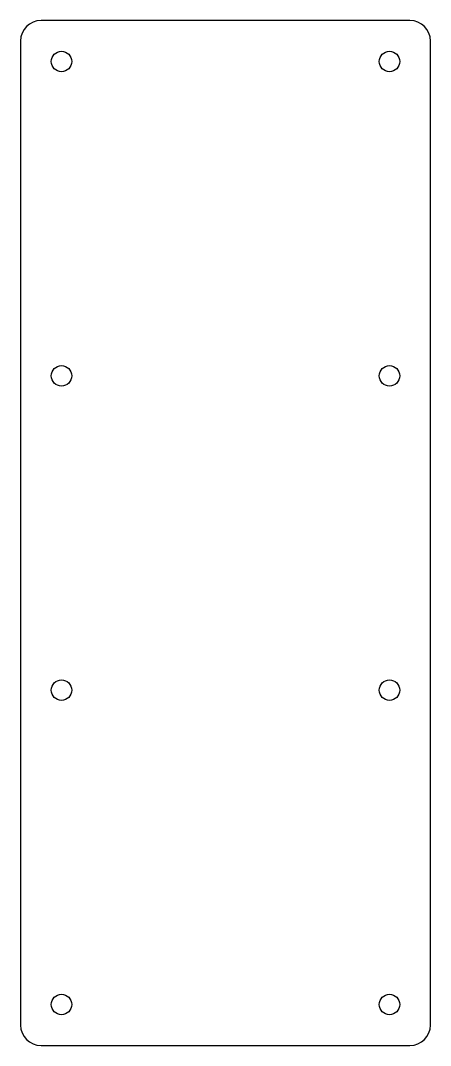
# Model space of a CAD drawing. Header units: inches. Extents: x -1.25 to 1.25, y -3.12 to 3.12.
import ezdxf

# ---------------------------------------------------------------- set-up
doc = ezdxf.new("R2010")
doc.units = ezdxf.units.IN
doc.header["$MEASUREMENT"] = 0

msp = doc.modelspace()

# ---------------------------------------------------------------- linework, layer by layer
for p, q in [((1.125, 3.125), (-1.125, 3.125)), ((-1.25, 3), (-1.25, -3)), ((1.25, -3), (1.25, 3)), ((-1.125, -3.125), (1.125, -3.125))]:
    msp.add_line(p, q)
for centre in [(-1, 2.875), (1, 2.875), (-1, 0.9583), (1, 0.9583), (-1, -0.9583), (1, -0.9583), (-1, -2.875), (1, -2.875)]:
    msp.add_circle(centre, 0.0625)
for centre, start, end in [((-1.125, 3), 90, 180), ((1.125, 3), 0, 90), ((-1.125, -3), 180, 270), ((1.125, -3), 270, 360)]:
    msp.add_arc(centre, 0.125, start, end)

doc.saveas('drawing.dxf')
